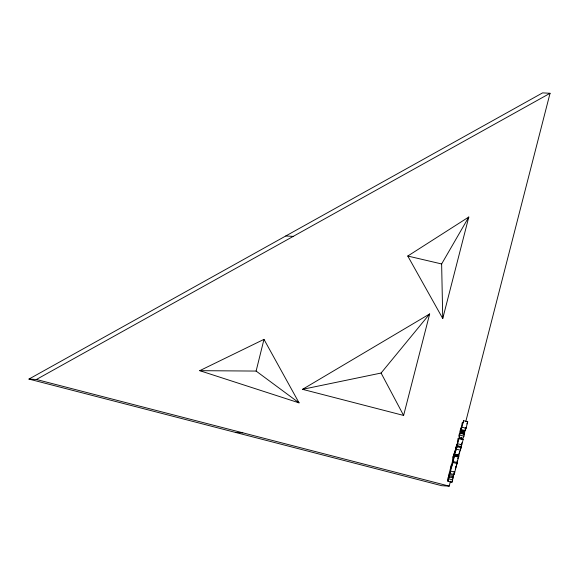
<?xml version="1.0" encoding="UTF-8"?>
<svg xmlns="http://www.w3.org/2000/svg" width="579" height="579" viewBox="0 0 579 579"><rect width="100%" height="100%" fill="white"/><g stroke="black" fill="none" stroke-linecap="round" stroke-linejoin="round"><path stroke-width="0.87" d="M454.066 473.492L451.917 482.3L447.871 481.25L449.239 476.987L449.297 474.469L450.556 470.763L449.854 470.72L451.627 463.822L450.846 468.172L452.944 462.491L456.99 463.533L454.768 472.196L453.907 474.512L449.869 473.47L452.944 462.491M459.147 437.29L461.485 427.809L460.891 427.78L459.813 431.97L460.11 433.237L459.393 433.606L458.771 436.045L459.458 436.081L459.147 437.29L463.193 438.332L464.452 434.431L464.655 431.825L460.609 430.783M454.58 456.107C455.239 451.888 452.279 463.106 453.523 456.722L452.756 458.937L452.185 462.809L453.516 459.212L452.365 463.743L454.58 456.107L458.619 457.157L456.411 464.785M458.619 457.157L458.807 456.129L454.674 455.08M447.871 481.25L448.139 480.136L447.444 480.1L448.139 477.393L448.783 477.429L448.479 476.068L449.594 471.74L450.194 471.769M451.917 482.3L452.185 481.178M299.061 402.861L256.113 371.067L263.981 339.366L199.733 370.669L299.061 402.861L263.981 339.366M456.599 464.047L456.969 462.556M403.614 415.44L429.669 313.948L302.535 389.327L403.614 415.44L381.083 373.042L429.669 313.948M442.747 318.515L468.802 217.016L407.775 256.034L442.747 318.515L441.632 263.959L468.802 217.016M460.739 446.8L461.789 444.846L463.178 439.432L458.192 438.339L457.352 441.582L457.924 441.618L455.666 448.16L457.381 444.151L456.925 445.91L461.311 447.039M461.137 429.531L462.151 422.865L462.845 422.902L463.685 420.694L467.723 421.736L466.059 428.228L465.183 430.581L461.137 429.531L463.685 420.694M456.925 445.91L459.133 438.39M465.769 421.621L550.05 93.284L542.61 92.872L28.95 379.079L441.77 485.716L449.21 486.128L450.476 481.178M461.325 438.933L461.76 437.225M460.522 430.776L464.568 431.818L465.53 428.858L464.937 428.822M453.907 474.512L454.602 471.805L453.893 471.769M455.384 468.353L455.774 466.819M464.047 434.684L464.126 433.034M455.289 469.12L456.99 463.533M457.164 461.796L457.562 460.262M465.183 430.581L466.015 427.331M457.403 445.729L453.994 455.789L457.403 445.729L461.449 446.771L458.344 456.462M458.894 454.102L459.625 451.649M458.213 456.266L458.409 455.738M457.671 458.72L457.982 457.888M466.891 423.951L467.723 421.736M457.092 461.282L457.396 460.486M461.014 444.99L461.97 442.66M460.587 448.551L461.449 446.771M458.264 457.135L458.807 456.129M28.95 379.079L36.39 379.491L550.05 93.284M302.535 389.327L381.083 373.042M199.733 370.669L256.113 371.067M285.78 235.979L293.22 236.384M463.178 439.432L458.192 438.339M235.356 432.397L242.796 432.81M407.775 256.034L441.632 263.959M462.013 427.186L466.059 428.228M460.66 430.233L464.901 431.29M460.616 431.094L464.655 432.137M460.616 431.406L464.662 432.448M460.623 431.76L464.662 432.803M460.623 432.072L464.669 433.114M460.566 432.484L464.611 433.526M460.515 432.897L464.553 433.939M460.406 433.381L464.452 434.431M459.958 435.14L464.003 436.19M457.743 443.804L461.789 444.846M457.128 446.699L461.174 447.748M456.39 449.159L460.435 450.209M454.884 454.211L458.93 455.253M454.761 454.529L458.807 455.572M454.298 455.42L458.727 456.534M453.191 461.521L457.229 462.57M450.723 471.147L454.768 472.196M449.297 474.469L453.545 475.525M449.384 475.772L453.429 476.814M449.239 476.987L453.285 478.03M448.754 478.876L452.792 479.926M36.39 379.491L449.21 486.128M456.368 454.595L456.158 455.463L456.368 454.595M456.911 454.732L456.693 455.601L456.911 454.732M456.361 447.154L452.952 457.215L456.361 447.154"/></g></svg>
